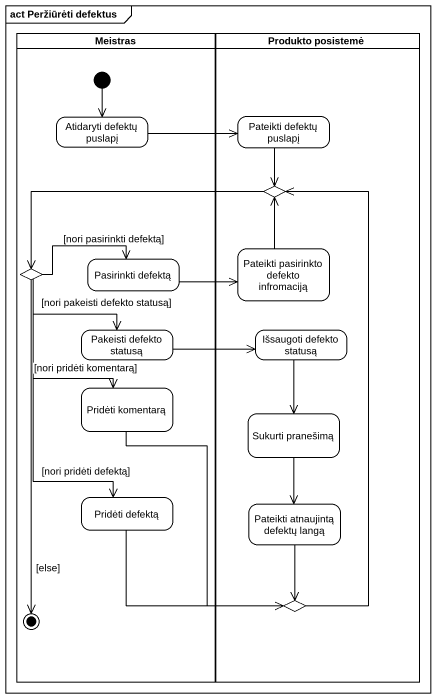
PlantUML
@startuml
mainframe act Peržiūrėti defektus
hide empty description
state Meistras <<partition>> {
  state "Atidaryti defektų puslapį" as Atidaryti_defektų_puslapį
  state "Pasirinkti defektą" as Pasirinkti_defektą
  state choice2 <<choice>>
  state "Pakeisti defekto statusą" as Pakeisti_defekto_statusą
  state "Pridėti komentarą" as Pridėti_komentarą
  state "Pridėti defektą" as Pridėti_defektą
  [*] --> Atidaryti_defektų_puslapį
  choice2 --> [*] : [else]
}
state "Produkto posistemė" as Produkto_posistemė <<partition>> {
  state "Pateikti defektų puslapį" as Pateikti_defektų_puslapį
  state choice1 <<choice>>
  state "Pateikti pasirinkto defekto infromaciją" as Pateikti_pasirinkto_defekto
  state "Išsaugoti defekto statusą" as Išsaugoti_defekto_statusą
  state "Sukurti pranešimą" as Sukurti_pranešimą
  state "Pateikti atnaujintą defektų langą" as Pateikti_atnaujintą_defektų
  state choice3 <<choice>>
}
Atidaryti_defektų_puslapį -right-> Pateikti_defektų_puslapį
Pateikti_defektų_puslapį --> choice1
choice1 -left-> choice2
Pasirinkti_defektą -right-> Pateikti_pasirinkto_defekto
Pateikti_pasirinkto_defekto -up-> choice1
choice2 -right-> Pasirinkti_defektą : [nori pasirinkti defektą]
choice2 --> Pakeisti_defekto_statusą : [nori pakeisti defekto statusą]
choice2 --> Pridėti_komentarą : [nori pridėti komentarą]
choice2 --> Pridėti_defektą : [nori pridėti defektą]
Pakeisti_defekto_statusą -right-> Išsaugoti_defekto_statusą
Išsaugoti_defekto_statusą --> Sukurti_pranešimą
Pridėti_komentarą --> choice3
Sukurti_pranešimą --> Pateikti_atnaujintą_defektų
Pridėti_defektą -right-> choice3
Pateikti_atnaujintą_defektų --> choice3
choice3 -up-> choice1
@enduml
